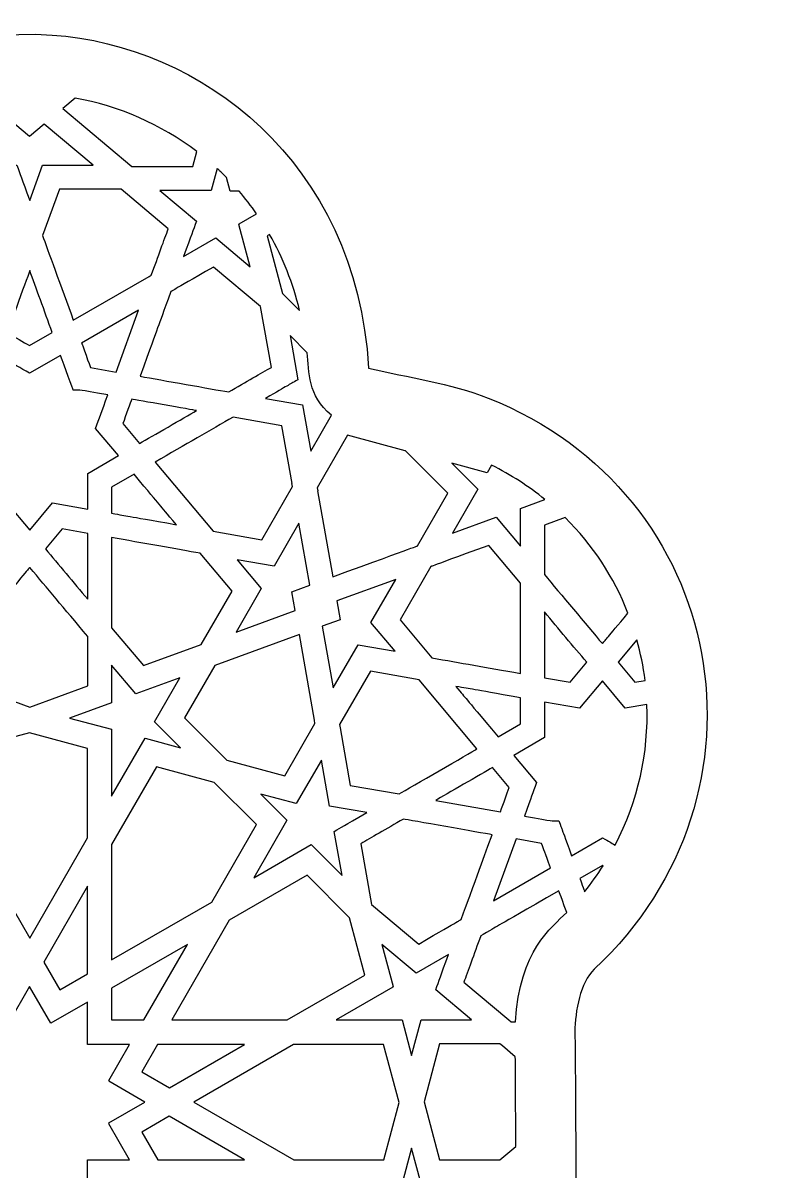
# Model space of a CAD drawing. Header units: millimetres. Extents: x -65 to 65, y -100 to 101.
# Drawn here: x -0.2 to 65.2, y 2.1 to 101.1 of the extents above; entities that cross this region are included whole.
import ezdxf

# ---------------------------------------------------------------- set-up
doc = ezdxf.new("R2010")
doc.units = ezdxf.units.MM
doc.header["$MEASUREMENT"] = 0
doc.layers.add('layer 1', color=7, linetype='Continuous')

msp = doc.modelspace()

# ---------------------------------------------------------------- linework, layer by layer
at = {"layer": 'layer 1', "color": 250}
for points, knots in [([(39.8967, 68.7934), (36.637, 70.0839), (33.0461, 70.5355), (29.5815, 71.3814), (29.5815, 71.3814), (28.5122, 89.2683), (15.016, 99.2279), (2.2687, 100.0944), (2.2687, 100.0944), (-13.0789, 101.1375), (-28.0932, 90.3556), (-29.4087, 71.3282), (-29.4087, 71.3282), (-32.7978, 70.5806), (-35.9516, 70.2455), (-38.8418, 69.1893), (-38.8418, 69.1893), (-59.9696, 61.4687), (-65.2908, 35.4651), (-49.065, 19.8773), (-49.065, 19.8773), (-48.1876, 19.0345), (-47.3957, 17.6022), (-47.3841, 16.4363), (-47.3841, 16.4363), (-47.2725, 5.2645), (-47.2765, -99.8361), (-47.2765, -99.8361), (-47.2765, -99.8361), (-15.7381, -99.8361), (15.7949, -99.8361), (47.5746, -99.8361), (47.5746, -99.8361), (47.5746, 6.0449), (47.3781, 14.1231), (47.3781, 14.1231), (47.3781, 14.1231), (47.3975, 15.9636), (47.8395, 18.4023), (49.0509, 19.5358), (49.0509, 19.5358), (65.2491, 34.6985), (60.5578, 60.6153), (39.8967, 68.7934)], [0, 0, 0, 0, 0.0833333, 0.0833333, 0.0833333, 0.0833333, 0.1666667, 0.1666667, 0.1666667, 0.1666667, 0.25, 0.25, 0.25, 0.25, 0.3333333, 0.3333333, 0.3333333, 0.3333333, 0.4166667, 0.4166667, 0.4166667, 0.4166667, 0.5, 0.5, 0.5, 0.5, 0.5833333, 0.5833333, 0.5833333, 0.5833333, 0.6666667, 0.6666667, 0.6666667, 0.6666667, 0.75, 0.75, 0.75, 0.75, 0.8333333, 0.8333333, 0.8333333, 0.8333333, 1, 1, 1, 1]), ([(4.2711, 94.6496), (8.0239, 93.9913), (11.6748, 92.39), (14.7588, 90.0536), (14.7588, 90.0536), (14.7588, 90.0536), (14.4135, 88.7642), (14.4135, 88.7642), (14.4135, 88.7642), (14.4135, 88.7642), (9.162, 88.7642), (9.162, 88.7642), (9.162, 88.7642), (9.162, 88.7642), (3.2089, 93.7588), (3.2089, 93.7588), (3.2089, 93.7588), (3.2089, 93.7588), (4.2711, 94.6496), (4.2711, 94.6496)], [0, 0, 0, 0, 0.1666667, 0.1666667, 0.1666667, 0.1666667, 0.3333333, 0.3333333, 0.3333333, 0.3333333, 0.5, 0.5, 0.5, 0.5, 0.6666667, 0.6666667, 0.6666667, 0.6666667, 1, 1, 1, 1]), ([(0.3309, 91.3434), (0.3309, 91.3434), (1.6016, 92.4102), (1.6016, 92.4102), (1.6016, 92.4102), (1.6016, 92.4102), (5.8145, 88.8757), (5.8145, 88.8757), (5.8145, 88.8757), (5.8145, 88.8757), (1.4605, 88.8743), (1.4605, 88.8743), (1.4605, 88.8743), (1.4605, 88.8743), (0.3493, 85.8189), (0.3493, 85.8189), (0.3493, 85.8189), (-0.3641, 87.7764), (-0.4692, 88.0682), (-0.7613, 88.8743), (-0.7613, 88.8743), (-0.7613, 88.8743), (-5.1509, 88.8757), (-5.1509, 88.8757), (-5.1509, 88.8757), (-5.1509, 88.8757), (-0.9398, 92.4102), (-0.9398, 92.4102), (-0.9398, 92.4102), (-0.9398, 92.4102), (0.3309, 91.3434), (0.3309, 91.3434)], [0, 0, 0, 0, 0.1111111, 0.1111111, 0.1111111, 0.1111111, 0.2222222, 0.2222222, 0.2222222, 0.2222222, 0.3333333, 0.3333333, 0.3333333, 0.3333333, 0.4444444, 0.4444444, 0.4444444, 0.4444444, 0.5555556, 0.5555556, 0.5555556, 0.5555556, 0.6666667, 0.6666667, 0.6666667, 0.6666667, 0.7777778, 0.7777778, 0.7777778, 0.7777778, 1, 1, 1, 1]), ([(16.5065, 88.5934), (16.7647, 88.3557), (16.6462, 88.488), (17.3126, 87.8128), (17.3126, 87.8128), (17.3126, 87.8128), (17.6269, 86.6391), (17.6269, 86.6391), (17.6269, 86.6391), (17.6269, 86.6391), (18.4041, 86.6391), (18.4041, 86.6391), (18.4041, 86.6391), (18.9438, 86.0132), (19.4472, 85.3592), (19.9175, 84.6815), (19.9175, 84.6815), (19.9175, 84.6815), (18.4132, 83.813), (18.4132, 83.813), (18.4132, 83.813), (18.4132, 83.813), (18.4252, 83.7689), (18.4252, 83.7689), (18.4252, 83.7689), (18.4252, 83.7689), (18.3995, 83.754), (18.3995, 83.754), (18.3995, 83.754), (18.3995, 83.754), (19.3739, 80.1208), (19.3739, 80.1208), (19.3739, 80.1208), (19.3739, 80.1208), (16.4151, 82.6022), (16.4151, 82.6022), (16.4151, 82.6022), (16.4151, 82.6022), (13.6204, 80.9897), (13.6204, 80.9897), (13.6204, 80.9897), (14.3182, 82.906), (14.4244, 83.2009), (14.7302, 84.0468), (14.7302, 84.0468), (14.7302, 84.0468), (11.5711, 86.698), (11.5711, 86.698), (11.5711, 86.698), (11.5711, 86.698), (15.9988, 86.698), (15.9988, 86.698), (15.9988, 86.698), (15.9988, 86.698), (16.5065, 88.5934), (16.5065, 88.5934)], [0, 0, 0, 0, 0.0666667, 0.0666667, 0.0666667, 0.0666667, 0.1333333, 0.1333333, 0.1333333, 0.1333333, 0.2, 0.2, 0.2, 0.2, 0.2666667, 0.2666667, 0.2666667, 0.2666667, 0.3333333, 0.3333333, 0.3333333, 0.3333333, 0.4, 0.4, 0.4, 0.4, 0.4666667, 0.4666667, 0.4666667, 0.4666667, 0.5333333, 0.5333333, 0.5333333, 0.5333333, 0.6, 0.6, 0.6, 0.6, 0.6666667, 0.6666667, 0.6666667, 0.6666667, 0.7333333, 0.7333333, 0.7333333, 0.7333333, 0.8, 0.8, 0.8, 0.8, 0.8666667, 0.8666667, 0.8666667, 0.8666667, 1, 1, 1, 1]), ([(4.1074, 75.4962), (3.0565, 78.3816), (1.856, 81.6815), (1.4496, 82.8001), (1.4496, 82.8001), (1.4496, 82.8001), (1.4496, 82.8008), (1.4496, 82.8008), (1.4496, 82.8008), (1.4496, 82.8008), (2.9076, 86.8084), (2.9076, 86.8084), (2.9076, 86.8084), (2.9076, 86.8084), (8.2233, 86.8105), (8.2233, 86.8105), (8.2233, 86.8105), (8.2233, 86.8105), (12.2961, 83.3924), (12.2961, 83.3924), (12.2961, 83.3924), (11.9599, 82.4664), (11.4388, 81.0377), (10.8349, 79.381), (10.8349, 79.381), (10.8349, 79.381), (10.6444, 79.2699), (10.6444, 79.2699), (10.6444, 79.2699), (10.6444, 79.2699), (10.6444, 79.2699), (10.6444, 79.2699), (10.6444, 79.2699), (10.6444, 79.2699), (4.1074, 75.4962), (4.1074, 75.4962)], [0, 0, 0, 0, 0.1, 0.1, 0.1, 0.1, 0.2, 0.2, 0.2, 0.2, 0.3, 0.3, 0.3, 0.3, 0.4, 0.4, 0.4, 0.4, 0.5, 0.5, 0.5, 0.5, 0.6, 0.6, 0.6, 0.6, 0.7, 0.7, 0.7, 0.7, 0.8, 0.8, 0.8, 0.8, 1, 1, 1, 1]), ([(21.0446, 82.8957), (22.1897, 80.8881), (23.0558, 78.6942), (23.6333, 76.3478), (23.6333, 76.3478), (23.6333, 76.3478), (22.1597, 77.8221), (22.1597, 77.8221), (22.1597, 77.8221), (22.1597, 77.8221), (20.8319, 82.773), (20.8319, 82.773), (20.8319, 82.773), (20.8319, 82.773), (21.0446, 82.8957), (21.0446, 82.8957)], [0, 0, 0, 0, 0.2, 0.2, 0.2, 0.2, 0.4, 0.4, 0.4, 0.4, 0.6, 0.6, 0.6, 0.6, 1, 1, 1, 1]), ([(2.2902, 74.4474), (2.2902, 74.4474), (0.3348, 73.3192), (0.3348, 73.3192), (0.3348, 73.3192), (-0.2145, 73.636), (-0.8692, 74.0142), (-1.5952, 74.434), (-1.5952, 74.434), (-1.591, 74.4456), (0.3457, 79.7669), (0.35, 79.7789), (0.35, 79.7789), (0.8802, 78.3213), (1.6193, 76.2907), (2.2902, 74.4474)], [0, 0, 0, 0, 0.2, 0.2, 0.2, 0.2, 0.4, 0.4, 0.4, 0.4, 0.6, 0.6, 0.6, 0.6, 1, 1, 1, 1]), ([(21.19, 71.4403), (20.3401, 70.9496), (19.0296, 70.1933), (17.5115, 69.3177), (17.5115, 69.3177), (15.9572, 69.5918), (11.8089, 70.3241), (9.8647, 70.6674), (9.8647, 70.6674), (9.8647, 70.6674), (9.8647, 70.6678), (9.8647, 70.6678), (9.8647, 70.6678), (9.8647, 70.6678), (9.864, 70.6678), (9.864, 70.6678), (9.864, 70.6678), (11.7338, 75.8067), (11.158, 74.2245), (12.5204, 77.9688), (12.5204, 77.9688), (12.7349, 78.0937), (12.3275, 77.8581), (16.1953, 80.0901), (16.1953, 80.0901), (16.1953, 80.0901), (20.2674, 76.6745), (20.2674, 76.6745), (20.2674, 76.6745), (20.2674, 76.6745), (21.19, 71.4403), (21.19, 71.4403)], [0, 0, 0, 0, 0.1111111, 0.1111111, 0.1111111, 0.1111111, 0.2222222, 0.2222222, 0.2222222, 0.2222222, 0.3333333, 0.3333333, 0.3333333, 0.3333333, 0.4444444, 0.4444444, 0.4444444, 0.4444444, 0.5555556, 0.5555556, 0.5555556, 0.5555556, 0.6666667, 0.6666667, 0.6666667, 0.6666667, 0.7777778, 0.7777778, 0.7777778, 0.7777778, 1, 1, 1, 1]), ([(7.7978, 71.0322), (7.7978, 71.0322), (5.5887, 71.4213), (5.5887, 71.4213), (5.5887, 71.4213), (5.5743, 71.4608), (4.8295, 73.5115), (4.825, 73.5242), (4.825, 73.5242), (4.825, 73.5242), (4.8253, 73.5245), (4.8253, 73.5245), (4.8253, 73.5245), (4.8253, 73.5245), (4.825, 73.5245), (4.825, 73.5245), (4.825, 73.5245), (4.825, 73.5245), (9.7363, 76.3602), (9.7363, 76.3602), (9.7363, 76.3602), (9.7363, 76.3602), (7.7978, 71.0322), (7.7978, 71.0322)], [0, 0, 0, 0, 0.1428571, 0.1428571, 0.1428571, 0.1428571, 0.2857143, 0.2857143, 0.2857143, 0.2857143, 0.4285714, 0.4285714, 0.4285714, 0.4285714, 0.5714286, 0.5714286, 0.5714286, 0.5714286, 0.7142857, 0.7142857, 0.7142857, 0.7142857, 1, 1, 1, 1]), ([(26.386, 67.3277), (26.386, 67.3277), (24.5865, 64.2105), (24.5865, 64.2105), (24.5865, 64.2105), (24.5865, 64.2105), (23.8827, 68.1941), (23.8827, 68.1941), (23.8827, 68.1941), (23.8827, 68.1941), (20.6781, 68.7592), (20.6781, 68.7592), (20.6781, 68.7592), (22.7817, 69.9735), (22.551, 69.8401), (23.4756, 70.3753), (23.4756, 70.3753), (23.4756, 70.3753), (22.805, 74.18), (22.805, 74.18), (22.805, 74.18), (22.805, 74.18), (24.2796, 72.7043), (24.2796, 72.7043), (24.2796, 72.7043), (24.4648, 71.0667), (24.281, 68.9882), (26.386, 67.3277)], [0, 0, 0, 0, 0.125, 0.125, 0.125, 0.125, 0.25, 0.25, 0.25, 0.25, 0.375, 0.375, 0.375, 0.375, 0.5, 0.5, 0.5, 0.5, 0.625, 0.625, 0.625, 0.625, 0.75, 0.75, 0.75, 0.75, 1, 1, 1, 1]), ([(-5.3319, 66.1762), (-5.3319, 66.1762), (-5.3319, 66.1762), (-5.3319, 66.1762), (-5.3319, 66.1762), (-6.0032, 68.023), (-5.7503, 67.3266), (-6.3803, 69.0601), (-6.3803, 69.0601), (-4.5191, 69.3875), (-4.1278, 69.4574), (-3.3553, 69.5942), (-3.3553, 69.5942), (-3.3553, 69.5942), (-2.3124, 72.462), (-2.3124, 72.462), (-2.3124, 72.462), (-0.9045, 71.6485), (-0.5292, 71.4322), (0.3348, 70.9337), (0.3348, 70.9337), (0.3348, 70.9337), (3.0074, 72.4757), (3.0074, 72.4757), (3.0074, 72.4757), (3.3436, 71.5508), (4.0845, 69.5099), (4.0975, 69.4743), (4.0975, 69.4743), (4.9181, 69.4743), (4.3244, 69.5463), (7.0799, 69.0608), (7.0799, 69.0608), (6.537, 67.5711), (6.3518, 67.0613), (6.0297, 66.1758), (6.0297, 66.1758), (6.0297, 66.1758), (8.0003, 63.8267), (8.0003, 63.8267), (8.0003, 63.8267), (8.0003, 63.8267), (8, 63.8267), (8, 63.8267), (8, 63.8267), (8, 63.8267), (8.0003, 63.8263), (8.0003, 63.8263), (8.0003, 63.8263), (8.0003, 63.8263), (5.3449, 62.2917), (5.3449, 62.2917), (5.3449, 62.2917), (5.3449, 62.2917), (5.3449, 59.2219), (5.3449, 59.2219), (5.3449, 59.2219), (5.3449, 59.2219), (2.3245, 59.757), (2.3245, 59.757), (2.3245, 59.757), (2.3245, 59.757), (0.3486, 57.4047), (0.3486, 57.4047), (0.3486, 57.4047), (0.3486, 57.4047), (-1.6224, 59.7567), (-1.6224, 59.7567), (-1.6224, 59.7567), (-1.6224, 59.7567), (-4.6443, 59.2236), (-4.6443, 59.2236), (-4.6443, 59.2236), (-4.6443, 59.2236), (-4.6443, 62.2738), (-4.6443, 62.2738), (-4.6443, 62.2738), (-4.6443, 62.2738), (-7.3113, 63.8143), (-7.3113, 63.8143), (-7.3113, 63.8143), (-6.7444, 64.4917), (-6.7574, 64.4754), (-5.3319, 66.1762), (-5.3319, 66.1762), (-5.3319, 66.1762), (-5.3319, 66.1762), (-5.3319, 66.1762)], [0, 0, 0, 0, 0.0434783, 0.0434783, 0.0434783, 0.0434783, 0.0869565, 0.0869565, 0.0869565, 0.0869565, 0.1304348, 0.1304348, 0.1304348, 0.1304348, 0.173913, 0.173913, 0.173913, 0.173913, 0.2173913, 0.2173913, 0.2173913, 0.2173913, 0.2608696, 0.2608696, 0.2608696, 0.2608696, 0.3043478, 0.3043478, 0.3043478, 0.3043478, 0.3478261, 0.3478261, 0.3478261, 0.3478261, 0.3913043, 0.3913043, 0.3913043, 0.3913043, 0.4347826, 0.4347826, 0.4347826, 0.4347826, 0.4782609, 0.4782609, 0.4782609, 0.4782609, 0.5217391, 0.5217391, 0.5217391, 0.5217391, 0.5652174, 0.5652174, 0.5652174, 0.5652174, 0.6086957, 0.6086957, 0.6086957, 0.6086957, 0.6521739, 0.6521739, 0.6521739, 0.6521739, 0.6956522, 0.6956522, 0.6956522, 0.6956522, 0.7391304, 0.7391304, 0.7391304, 0.7391304, 0.7826087, 0.7826087, 0.7826087, 0.7826087, 0.826087, 0.826087, 0.826087, 0.826087, 0.8695652, 0.8695652, 0.8695652, 0.8695652, 0.9130435, 0.9130435, 0.9130435, 0.9130435, 1, 1, 1, 1]), ([(9.8171, 64.8755), (9.8171, 64.8755), (8.3788, 66.5903), (8.3788, 66.5903), (8.3788, 66.5903), (8.6318, 67.286), (9.0519, 68.4378), (9.1461, 68.6964), (9.1461, 68.6964), (9.4986, 68.6343), (14.4142, 67.7662), (14.7295, 67.7104), (14.7295, 67.7104), (13.6052, 67.0613), (10.9538, 65.5313), (9.8171, 64.8755)], [0, 0, 0, 0, 0.2, 0.2, 0.2, 0.2, 0.4, 0.4, 0.4, 0.4, 0.6, 0.6, 0.6, 0.6, 1, 1, 1, 1]), ([(23.0159, 61.1618), (23.0159, 61.1618), (20.3641, 56.5732), (20.3641, 56.5732), (20.3641, 56.5732), (20.3641, 56.5732), (16.1625, 57.3126), (16.1625, 57.3126), (16.1625, 57.3126), (16.1625, 57.3126), (11.1658, 63.2682), (11.1658, 63.2682), (11.1658, 63.2682), (13.7368, 64.752), (15.9978, 66.0562), (17.8936, 67.152), (17.8936, 67.152), (17.8936, 67.152), (22.0998, 66.4108), (22.0998, 66.4108), (22.0998, 66.4108), (22.0998, 66.4108), (22.98, 61.4278), (22.98, 61.4278), (22.98, 61.4278), (22.98, 61.4278), (22.9715, 61.4137), (22.9715, 61.4137), (22.9715, 61.4137), (22.9715, 61.4137), (23.0159, 61.1618), (23.0159, 61.1618)], [0, 0, 0, 0, 0.1111111, 0.1111111, 0.1111111, 0.1111111, 0.2222222, 0.2222222, 0.2222222, 0.2222222, 0.3333333, 0.3333333, 0.3333333, 0.3333333, 0.4444444, 0.4444444, 0.4444444, 0.4444444, 0.5555556, 0.5555556, 0.5555556, 0.5555556, 0.6666667, 0.6666667, 0.6666667, 0.6666667, 0.7777778, 0.7777778, 0.7777778, 0.7777778, 1, 1, 1, 1]), ([(32.7417, 64.2447), (32.7417, 64.2447), (32.742, 64.2444), (32.742, 64.2444), (32.742, 64.2444), (32.742, 64.2444), (32.7572, 64.2401), (32.7572, 64.2401), (32.7572, 64.2401), (32.7572, 64.2401), (36.4134, 60.585), (36.4134, 60.585), (36.4134, 60.585), (36.4134, 60.585), (33.7926, 56.0458), (33.7926, 56.0458), (33.7926, 56.0458), (33.7926, 56.0458), (33.9542, 56.0977), (26.4855, 53.3788), (26.4855, 53.3788), (26.4855, 53.3788), (25.1809, 60.7797), (25.1809, 60.7797), (25.1809, 60.7797), (25.1809, 60.7797), (25.1898, 60.7946), (25.1898, 60.7946), (25.1898, 60.7946), (25.1898, 60.7946), (25.1453, 61.0464), (25.1453, 61.0464), (25.1453, 61.0464), (25.1453, 61.0464), (27.7622, 65.5796), (27.7622, 65.5796), (27.7622, 65.5796), (27.7622, 65.5796), (32.7417, 64.2447), (32.7417, 64.2447)], [0, 0, 0, 0, 0.0909091, 0.0909091, 0.0909091, 0.0909091, 0.1818182, 0.1818182, 0.1818182, 0.1818182, 0.2727273, 0.2727273, 0.2727273, 0.2727273, 0.3636364, 0.3636364, 0.3636364, 0.3636364, 0.4545455, 0.4545455, 0.4545455, 0.4545455, 0.5454545, 0.5454545, 0.5454545, 0.5454545, 0.6363636, 0.6363636, 0.6363636, 0.6363636, 0.7272727, 0.7272727, 0.7272727, 0.7272727, 0.8181818, 0.8181818, 0.8181818, 0.8181818, 1, 1, 1, 1]), ([(39.8029, 62.3503), (39.8029, 62.3503), (40.1849, 63.0121), (40.1849, 63.0121), (40.1849, 63.0121), (41.8529, 62.1771), (43.3906, 61.1861), (44.7915, 60.0474), (44.7915, 60.0474), (44.7915, 60.0474), (42.6865, 59.2808), (42.6865, 59.2808), (42.6865, 59.2808), (42.6865, 58.874), (42.6865, 56.4388), (42.6865, 56.0321), (42.6865, 56.0321), (42.6865, 56.0321), (40.5984, 58.5206), (40.5984, 58.5206), (40.5984, 58.5206), (40.5984, 58.5206), (36.8124, 57.144), (36.8124, 57.144), (36.8124, 57.144), (36.8124, 57.144), (38.9954, 60.9251), (38.9954, 60.9251), (38.9954, 60.9251), (38.9954, 60.9251), (36.7506, 63.1691), (36.7506, 63.1691), (36.7506, 63.1691), (36.7506, 63.1691), (39.8029, 62.3503), (39.8029, 62.3503)], [0, 0, 0, 0, 0.1, 0.1, 0.1, 0.1, 0.2, 0.2, 0.2, 0.2, 0.3, 0.3, 0.3, 0.3, 0.4, 0.4, 0.4, 0.4, 0.5, 0.5, 0.5, 0.5, 0.6, 0.6, 0.6, 0.6, 0.7, 0.7, 0.7, 0.7, 0.8, 0.8, 0.8, 0.8, 1, 1, 1, 1]), ([(7.4112, 58.8568), (7.4112, 58.8568), (7.4112, 61.0997), (7.4112, 61.0997), (7.4112, 61.0997), (7.4112, 61.0997), (9.3486, 62.2191), (9.3486, 62.2191), (9.3486, 62.2191), (12.0287, 59.025), (11.2353, 59.9708), (12.9963, 57.8718), (12.9963, 57.8718), (8.2151, 58.7149), (9.0181, 58.5735), (7.4112, 58.8568)], [0, 0, 0, 0, 0.2, 0.2, 0.2, 0.2, 0.4, 0.4, 0.4, 0.4, 0.6, 0.6, 0.6, 0.6, 1, 1, 1, 1]), ([(51.9592, 50.2493), (50.0528, 47.9757), (50.1195, 48.0554), (49.7487, 47.6134), (49.7487, 47.6134), (48.3983, 49.2206), (46.1088, 51.9518), (44.7523, 53.5697), (44.7523, 53.5697), (44.7523, 53.5697), (44.7523, 57.8344), (44.7523, 57.8344), (44.7523, 57.8344), (44.7523, 57.8344), (46.5346, 58.4835), (46.5346, 58.4835), (46.5346, 58.4835), (48.9271, 56.1164), (50.7464, 53.339), (51.9592, 50.2493)], [0, 0, 0, 0, 0.1666667, 0.1666667, 0.1666667, 0.1666667, 0.3333333, 0.3333333, 0.3333333, 0.3333333, 0.5, 0.5, 0.5, 0.5, 0.6666667, 0.6666667, 0.6666667, 0.6666667, 1, 1, 1, 1]), ([(1.6969, 55.7975), (1.6969, 55.7975), (3.139, 57.5144), (3.139, 57.5144), (3.139, 57.5144), (3.139, 57.5144), (5.3449, 57.1232), (5.3449, 57.1232), (5.3449, 57.1232), (5.3449, 57.1232), (5.3449, 51.4502), (5.3449, 51.4502), (5.3449, 51.4502), (4.1152, 52.9167), (2.8427, 54.4336), (1.6969, 55.7975)], [0, 0, 0, 0, 0.2, 0.2, 0.2, 0.2, 0.4, 0.4, 0.4, 0.4, 0.6, 0.6, 0.6, 0.6, 1, 1, 1, 1]), ([(22.9549, 52.094), (22.9549, 52.094), (23.2431, 50.4603), (23.2431, 50.4603), (23.2431, 50.4603), (23.2431, 50.4603), (18.1518, 48.6079), (18.1518, 48.6079), (18.1518, 48.6079), (18.1518, 48.6079), (20.3168, 52.3618), (20.3168, 52.3618), (20.3168, 52.3618), (20.3168, 52.3618), (18.2277, 54.8513), (18.2277, 54.8513), (18.2277, 54.8513), (18.2277, 54.8513), (21.4299, 54.2883), (21.4299, 54.2883), (21.4299, 54.2883), (21.4299, 54.2883), (23.5737, 57.9977), (23.5737, 57.9977), (23.5737, 57.9977), (23.5737, 57.9977), (24.5142, 52.6613), (24.5142, 52.6613), (24.5142, 52.6613), (24.5142, 52.6613), (22.9549, 52.094), (22.9549, 52.094)], [0, 0, 0, 0, 0.1111111, 0.1111111, 0.1111111, 0.1111111, 0.2222222, 0.2222222, 0.2222222, 0.2222222, 0.3333333, 0.3333333, 0.3333333, 0.3333333, 0.4444444, 0.4444444, 0.4444444, 0.4444444, 0.5555556, 0.5555556, 0.5555556, 0.5555556, 0.6666667, 0.6666667, 0.6666667, 0.6666667, 0.7777778, 0.7777778, 0.7777778, 0.7777778, 1, 1, 1, 1]), ([(10.1523, 45.7193), (10.1523, 45.7193), (7.4112, 48.986), (7.4112, 48.986), (7.4112, 48.986), (7.4112, 49.9604), (7.4112, 55.7893), (7.4112, 56.7588), (7.4112, 56.7588), (9.9773, 56.3065), (13.1403, 55.7491), (15.0633, 55.4083), (15.0633, 55.4083), (15.0633, 55.4083), (17.8047, 52.1413), (17.8047, 52.1413), (17.8047, 52.1413), (17.8047, 52.1413), (15.149, 47.5361), (15.149, 47.5361), (15.149, 47.5361), (15.149, 47.5361), (10.1523, 45.7193), (10.1523, 45.7193)], [0, 0, 0, 0, 0.1428571, 0.1428571, 0.1428571, 0.1428571, 0.2857143, 0.2857143, 0.2857143, 0.2857143, 0.4285714, 0.4285714, 0.4285714, 0.4285714, 0.5714286, 0.5714286, 0.5714286, 0.5714286, 0.7142857, 0.7142857, 0.7142857, 0.7142857, 1, 1, 1, 1]), ([(35.0344, 46.3956), (35.0344, 46.3956), (32.2926, 49.6627), (32.2926, 49.6627), (32.2926, 49.6627), (32.2926, 49.6627), (34.9434, 54.2594), (34.9434, 54.2594), (34.9434, 54.2594), (35.2192, 54.3595), (33.9013, 53.8872), (39.9454, 56.085), (39.9454, 56.085), (39.9454, 56.085), (42.6865, 52.8179), (42.6865, 52.8179), (42.6865, 52.8179), (42.6865, 51.8446), (42.6865, 46.0181), (42.6865, 45.0451), (42.6865, 45.0451), (39.624, 45.5853), (37.5222, 45.955), (35.0344, 46.3956)], [0, 0, 0, 0, 0.1428571, 0.1428571, 0.1428571, 0.1428571, 0.2857143, 0.2857143, 0.2857143, 0.2857143, 0.4285714, 0.4285714, 0.4285714, 0.4285714, 0.5714286, 0.5714286, 0.5714286, 0.5714286, 0.7142857, 0.7142857, 0.7142857, 0.7142857, 1, 1, 1, 1]), ([(0.2918, 54.1228), (0.2903, 54.1211), (0.2889, 54.1193), (0.2889, 54.1193), (0.2889, 54.1193), (0.2911, 54.1218), (0.296, 54.1278), (0.302, 54.1352), (0.302, 54.1352), (0.2995, 54.132), (0.2963, 54.1285), (0.2928, 54.1242), (0.2928, 54.1242), (0.3041, 54.1376), (0.3073, 54.1415), (0.3055, 54.1394), (0.3055, 54.1394), (0.3165, 54.1521), (0.3295, 54.1676), (0.3486, 54.1906), (0.3486, 54.1906), (1.8916, 52.3536), (3.2145, 50.776), (5.3449, 48.2343), (5.3449, 48.2343), (5.3449, 48.2343), (5.3449, 43.9692), (5.3449, 43.9692), (5.3449, 43.9692), (5.3449, 43.9692), (0.3503, 42.1503), (0.3503, 42.1503), (0.3503, 42.1503), (0.3503, 42.1503), (-4.6443, 43.9692), (-4.6443, 43.9692), (-4.6443, 43.9692), (-4.6443, 44.7488), (-4.6443, 47.8635), (-4.6443, 48.2367), (-4.6443, 48.2367), (-0.5627, 53.104), (0.188, 53.999), (0.2918, 54.1228)], [0, 0, 0, 0, 0.0833333, 0.0833333, 0.0833333, 0.0833333, 0.1666667, 0.1666667, 0.1666667, 0.1666667, 0.25, 0.25, 0.25, 0.25, 0.3333333, 0.3333333, 0.3333333, 0.3333333, 0.4166667, 0.4166667, 0.4166667, 0.4166667, 0.5, 0.5, 0.5, 0.5, 0.5833333, 0.5833333, 0.5833333, 0.5833333, 0.6666667, 0.6666667, 0.6666667, 0.6666667, 0.75, 0.75, 0.75, 0.75, 0.8333333, 0.8333333, 0.8333333, 0.8333333, 1, 1, 1, 1]), ([(0.2875, 54.1175), (0.2724, 54.0995), (0.278, 54.1062), (0.2875, 54.1175), (0.2875, 54.1175), (0.2875, 54.1175), (0.2875, 54.1175), (0.2875, 54.1175)], [0, 0, 0, 0, 0.3333333, 0.3333333, 0.3333333, 0.3333333, 1, 1, 1, 1]), ([(0.302, 54.1352), (0.302, 54.1352), (0.3055, 54.1394), (0.3055, 54.1394), (0.3055, 54.1394), (0.3045, 54.138), (0.303, 54.1366), (0.302, 54.1352)], [0, 0, 0, 0, 0.3333333, 0.3333333, 0.3333333, 0.3333333, 1, 1, 1, 1]), ([(26.8499, 51.3126), (26.8499, 51.3126), (31.9246, 53.1604), (31.9246, 53.1604), (31.9246, 53.1604), (31.9246, 53.1604), (29.7805, 49.4425), (29.7805, 49.4425), (29.7805, 49.4425), (29.7805, 49.4425), (31.87, 46.9526), (31.87, 46.9526), (31.87, 46.9526), (31.87, 46.9526), (28.6678, 47.516), (28.6678, 47.516), (28.6678, 47.516), (28.6678, 47.516), (26.5173, 43.7949), (26.5173, 43.7949), (26.5173, 43.7949), (26.5173, 43.7949), (25.5792, 49.1116), (25.5792, 49.1116), (25.5792, 49.1116), (25.5792, 49.1116), (27.1381, 49.6785), (27.1381, 49.6785), (27.1381, 49.6785), (27.1381, 49.6785), (26.8499, 51.3126), (26.8499, 51.3126)], [0, 0, 0, 0, 0.1111111, 0.1111111, 0.1111111, 0.1111111, 0.2222222, 0.2222222, 0.2222222, 0.2222222, 0.3333333, 0.3333333, 0.3333333, 0.3333333, 0.4444444, 0.4444444, 0.4444444, 0.4444444, 0.5555556, 0.5555556, 0.5555556, 0.5555556, 0.6666667, 0.6666667, 0.6666667, 0.6666667, 0.7777778, 0.7777778, 0.7777778, 0.7777778, 1, 1, 1, 1]), ([(48.4004, 46.0065), (48.4004, 46.0065), (46.9586, 44.2899), (46.9586, 44.2899), (46.9586, 44.2899), (46.9586, 44.2899), (44.7523, 44.6807), (44.7523, 44.6807), (44.7523, 44.6807), (44.7523, 44.6807), (44.7523, 50.3537), (44.7523, 50.3537), (44.7523, 50.3537), (45.9821, 48.8873), (47.2546, 47.3703), (48.4004, 46.0065)], [0, 0, 0, 0, 0.2, 0.2, 0.2, 0.2, 0.4, 0.4, 0.4, 0.4, 0.6, 0.6, 0.6, 0.6, 1, 1, 1, 1]), ([(24.9555, 40.7395), (24.9555, 40.7395), (22.3488, 36.2246), (22.3488, 36.2246), (22.3488, 36.2246), (22.3488, 36.2246), (17.3556, 37.5634), (17.3556, 37.5634), (17.3556, 37.5634), (17.3556, 37.5634), (17.3553, 37.5634), (17.3553, 37.5634), (17.3553, 37.5634), (17.3553, 37.5634), (17.3542, 37.5638), (17.3542, 37.5638), (17.3542, 37.5638), (17.3542, 37.5638), (13.698, 41.2193), (13.698, 41.2193), (13.698, 41.2193), (13.698, 41.2193), (16.3068, 45.738), (16.3068, 45.738), (16.3068, 45.738), (16.3068, 45.738), (23.6079, 48.3944), (23.6079, 48.3944), (23.6079, 48.3944), (23.6079, 48.3944), (24.91, 41.0133), (24.91, 41.0133), (24.91, 41.0133), (24.91, 41.0133), (24.9079, 41.0094), (24.9079, 41.0094), (24.9079, 41.0094), (24.9079, 41.0094), (24.9555, 40.7395), (24.9555, 40.7395)], [0, 0, 0, 0, 0.0909091, 0.0909091, 0.0909091, 0.0909091, 0.1818182, 0.1818182, 0.1818182, 0.1818182, 0.2727273, 0.2727273, 0.2727273, 0.2727273, 0.3636364, 0.3636364, 0.3636364, 0.3636364, 0.4545455, 0.4545455, 0.4545455, 0.4545455, 0.5454545, 0.5454545, 0.5454545, 0.5454545, 0.6363636, 0.6363636, 0.6363636, 0.6363636, 0.7272727, 0.7272727, 0.7272727, 0.7272727, 0.8181818, 0.8181818, 0.8181818, 0.8181818, 1, 1, 1, 1]), ([(53.4307, 44.4472), (53.4307, 44.4472), (52.5364, 44.2895), (52.5364, 44.2895), (52.5364, 44.2895), (52.5364, 44.2895), (51.0981, 46.0061), (51.0981, 46.0061), (51.0981, 46.0061), (51.0981, 46.0061), (51.0988, 46.0068), (51.0988, 46.0068), (51.0988, 46.0068), (51.0988, 46.0068), (51.0985, 46.0075), (51.0985, 46.0075), (51.0985, 46.0075), (51.0985, 46.0075), (52.7276, 47.9503), (52.7276, 47.9503), (52.7276, 47.9503), (53.0497, 46.7995), (53.279, 45.678), (53.4307, 44.4472)], [0, 0, 0, 0, 0.1428571, 0.1428571, 0.1428571, 0.1428571, 0.2857143, 0.2857143, 0.2857143, 0.2857143, 0.4285714, 0.4285714, 0.4285714, 0.4285714, 0.5714286, 0.5714286, 0.5714286, 0.5714286, 0.7142857, 0.7142857, 0.7142857, 0.7142857, 1, 1, 1, 1]), ([(10.2948, 39.4571), (10.2948, 39.4571), (10.2941, 39.4571), (10.2941, 39.4571), (10.2941, 39.4571), (10.2941, 39.4571), (7.4101, 34.4615), (7.4101, 34.4615), (7.4101, 34.4615), (7.4101, 34.4615), (7.4101, 40.2294), (7.4101, 40.2294), (7.4101, 40.2294), (7.4101, 40.2294), (3.7814, 41.2013), (3.7814, 41.2013), (3.7814, 41.2013), (3.7814, 41.2013), (7.4112, 42.5231), (7.4112, 42.5231), (7.4112, 42.5231), (7.4112, 42.9274), (7.4112, 45.3644), (7.4112, 45.7719), (7.4112, 45.7719), (7.4112, 45.7719), (9.4989, 43.2834), (9.4989, 43.2834), (9.4989, 43.2834), (9.4989, 43.2834), (13.3026, 44.6666), (13.3026, 44.6666), (13.3026, 44.6666), (13.3026, 44.6666), (11.116, 40.8792), (11.116, 40.8792), (11.116, 40.8792), (11.116, 40.8792), (13.3608, 38.6348), (13.3608, 38.6348), (13.3608, 38.6348), (13.3608, 38.6348), (10.2948, 39.4571), (10.2948, 39.4571)], [0, 0, 0, 0, 0.0833333, 0.0833333, 0.0833333, 0.0833333, 0.1666667, 0.1666667, 0.1666667, 0.1666667, 0.25, 0.25, 0.25, 0.25, 0.3333333, 0.3333333, 0.3333333, 0.3333333, 0.4166667, 0.4166667, 0.4166667, 0.4166667, 0.5, 0.5, 0.5, 0.5, 0.5833333, 0.5833333, 0.5833333, 0.5833333, 0.6666667, 0.6666667, 0.6666667, 0.6666667, 0.75, 0.75, 0.75, 0.75, 0.8333333, 0.8333333, 0.8333333, 0.8333333, 1, 1, 1, 1]), ([(27.0754, 40.6315), (27.0754, 40.6315), (29.7332, 45.2307), (29.7332, 45.2307), (29.7332, 45.2307), (29.7332, 45.2307), (33.9348, 44.4913), (33.9348, 44.4913), (33.9348, 44.4913), (33.9348, 44.4913), (38.9315, 38.536), (38.9315, 38.536), (38.9315, 38.536), (38.2813, 38.1603), (33.1343, 35.1907), (32.2037, 34.652), (32.2037, 34.652), (32.2037, 34.652), (27.9975, 35.3935), (27.9975, 35.3935), (27.9975, 35.3935), (27.9975, 35.3935), (27.1209, 40.3578), (27.1209, 40.3578), (27.1209, 40.3578), (27.1209, 40.3578), (27.123, 40.3617), (27.123, 40.3617), (27.123, 40.3617), (27.123, 40.3617), (27.0754, 40.6315), (27.0754, 40.6315)], [0, 0, 0, 0, 0.1111111, 0.1111111, 0.1111111, 0.1111111, 0.2222222, 0.2222222, 0.2222222, 0.2222222, 0.3333333, 0.3333333, 0.3333333, 0.3333333, 0.4444444, 0.4444444, 0.4444444, 0.4444444, 0.5555556, 0.5555556, 0.5555556, 0.5555556, 0.6666667, 0.6666667, 0.6666667, 0.6666667, 0.7777778, 0.7777778, 0.7777778, 0.7777778, 1, 1, 1, 1]), ([(40.7487, 39.5849), (37.4707, 43.4919), (38.2062, 42.6152), (37.1009, 43.9321), (37.1009, 43.9321), (38.6518, 43.6584), (38.1314, 43.7505), (42.6865, 42.9472), (42.6865, 42.9472), (42.6865, 42.9472), (42.6865, 40.7046), (42.6865, 40.7046), (42.6865, 40.7046), (42.6865, 40.7046), (40.7487, 39.5849), (40.7487, 39.5849)], [0, 0, 0, 0, 0.2, 0.2, 0.2, 0.2, 0.4, 0.4, 0.4, 0.4, 0.6, 0.6, 0.6, 0.6, 1, 1, 1, 1]), ([(49.7621, 30.8695), (49.7621, 30.8695), (47.0898, 29.3282), (47.0898, 29.3282), (47.0898, 29.3282), (45.8174, 32.8299), (46.6161, 30.6381), (45.9998, 32.3296), (45.9998, 32.3296), (45.1792, 32.3296), (45.7729, 32.2577), (43.0174, 32.7431), (43.0174, 32.7431), (43.652, 34.4847), (43.7116, 34.6491), (44.0676, 35.6281), (44.0676, 35.6281), (44.0676, 35.6281), (42.097, 37.9772), (42.097, 37.9772), (42.097, 37.9772), (42.097, 37.9772), (42.097, 37.9776), (42.097, 37.9776), (42.097, 37.9776), (42.097, 37.9776), (44.7523, 39.5122), (44.7523, 39.5122), (44.7523, 39.5122), (44.7523, 39.7919), (44.7523, 42.0155), (44.7523, 42.5821), (44.7523, 42.5821), (44.7523, 42.5821), (47.7732, 42.0469), (47.7732, 42.0469), (47.7732, 42.0469), (47.7732, 42.0469), (49.7487, 44.3996), (49.7487, 44.3996), (49.7487, 44.3996), (49.7487, 44.3996), (51.7197, 42.0472), (51.7197, 42.0472), (51.7197, 42.0472), (51.7197, 42.0472), (53.5951, 42.3781), (53.5951, 42.3781), (53.5951, 42.3781), (53.7461, 38.2341), (52.8444, 34.0819), (50.842, 30.2472), (50.842, 30.2472), (50.4324, 30.4835), (50.3739, 30.5171), (49.7621, 30.8695)], [0, 0, 0, 0, 0.0666667, 0.0666667, 0.0666667, 0.0666667, 0.1333333, 0.1333333, 0.1333333, 0.1333333, 0.2, 0.2, 0.2, 0.2, 0.2666667, 0.2666667, 0.2666667, 0.2666667, 0.3333333, 0.3333333, 0.3333333, 0.3333333, 0.4, 0.4, 0.4, 0.4, 0.4666667, 0.4666667, 0.4666667, 0.4666667, 0.5333333, 0.5333333, 0.5333333, 0.5333333, 0.6, 0.6, 0.6, 0.6, 0.6666667, 0.6666667, 0.6666667, 0.6666667, 0.7333333, 0.7333333, 0.7333333, 0.7333333, 0.8, 0.8, 0.8, 0.8, 0.8666667, 0.8666667, 0.8666667, 0.8666667, 1, 1, 1, 1]), ([(5.3291, 38.5851), (5.3291, 38.5851), (5.3291, 30.8571), (5.3291, 30.8571), (5.3291, 30.8571), (5.3291, 30.8571), (0.3489, 22.2303), (0.3489, 22.2303), (0.3489, 22.2303), (0.3489, 22.2303), (-4.645, 30.8811), (-4.645, 30.8811), (-4.645, 30.8811), (-4.645, 30.8811), (-4.645, 38.589), (-4.645, 38.589), (-4.645, 38.589), (-4.645, 38.589), (0.3348, 39.9225), (0.3348, 39.9225), (0.3348, 39.9225), (0.3348, 39.9225), (5.3291, 38.5851), (5.3291, 38.5851)], [0, 0, 0, 0, 0.1428571, 0.1428571, 0.1428571, 0.1428571, 0.2857143, 0.2857143, 0.2857143, 0.2857143, 0.4285714, 0.4285714, 0.4285714, 0.4285714, 0.5714286, 0.5714286, 0.5714286, 0.5714286, 0.7142857, 0.7142857, 0.7142857, 0.7142857, 1, 1, 1, 1]), ([(7.4101, 20.3391), (7.4101, 20.3391), (7.4101, 30.2941), (7.4101, 30.2941), (7.4101, 30.2941), (7.4101, 30.2941), (11.2766, 36.9919), (11.2766, 36.9919), (11.2766, 36.9919), (11.2766, 36.9919), (16.2712, 35.6524), (16.2712, 35.6524), (16.2712, 35.6524), (16.2712, 35.6524), (19.9157, 32.01), (19.9157, 32.01), (19.9157, 32.01), (19.9157, 32.01), (16.0616, 25.3337), (16.0616, 25.3337), (16.0616, 25.3337), (16.0616, 25.3337), (7.4101, 20.3391), (7.4101, 20.3391)], [0, 0, 0, 0, 0.1428571, 0.1428571, 0.1428571, 0.1428571, 0.2857143, 0.2857143, 0.2857143, 0.2857143, 0.4285714, 0.4285714, 0.4285714, 0.4285714, 0.5714286, 0.5714286, 0.5714286, 0.5714286, 0.7142857, 0.7142857, 0.7142857, 0.7142857, 1, 1, 1, 1]), ([(26.2146, 33.6099), (26.2146, 33.6099), (29.4196, 33.0447), (29.4196, 33.0447), (29.4196, 33.0447), (27.3258, 31.8364), (27.3001, 31.8209), (26.622, 31.4286), (26.622, 31.4286), (26.622, 31.4286), (27.2916, 27.6292), (27.2916, 27.6292), (27.2916, 27.6292), (27.2916, 27.6292), (24.638, 30.2842), (24.638, 30.2842), (24.638, 30.2842), (24.638, 30.2842), (24.637, 30.2842), (24.637, 30.2842), (24.637, 30.2842), (24.637, 30.2842), (19.6695, 27.4165), (19.6695, 27.4165), (19.6695, 27.4165), (19.6695, 27.4165), (22.5104, 32.3377), (22.5104, 32.3377), (22.5104, 32.3377), (22.5104, 32.3377), (22.4984, 32.3501), (22.4984, 32.3501), (22.4984, 32.3501), (22.4984, 32.3501), (22.5252, 32.3967), (22.5252, 32.3967), (22.5252, 32.3967), (22.5252, 32.3967), (20.2805, 34.6403), (20.2805, 34.6403), (20.2805, 34.6403), (20.2805, 34.6403), (23.3454, 33.8187), (23.3454, 33.8187), (23.3454, 33.8187), (23.3454, 33.8187), (25.5143, 37.5751), (25.5143, 37.5751), (25.5143, 37.5751), (25.5143, 37.5751), (26.2146, 33.6099), (26.2146, 33.6099)], [0, 0, 0, 0, 0.0714286, 0.0714286, 0.0714286, 0.0714286, 0.1428571, 0.1428571, 0.1428571, 0.1428571, 0.2142857, 0.2142857, 0.2142857, 0.2142857, 0.2857143, 0.2857143, 0.2857143, 0.2857143, 0.3571429, 0.3571429, 0.3571429, 0.3571429, 0.4285714, 0.4285714, 0.4285714, 0.4285714, 0.5, 0.5, 0.5, 0.5, 0.5714286, 0.5714286, 0.5714286, 0.5714286, 0.6428571, 0.6428571, 0.6428571, 0.6428571, 0.7142857, 0.7142857, 0.7142857, 0.7142857, 0.7857143, 0.7857143, 0.7857143, 0.7857143, 0.8571429, 0.8571429, 0.8571429, 0.8571429, 1, 1, 1, 1]), ([(40.9512, 33.1075), (40.9512, 33.1075), (35.3677, 34.0935), (35.3677, 34.0935), (35.3677, 34.0935), (36.2204, 34.586), (39.3047, 36.3658), (40.2802, 36.9284), (40.2802, 36.9284), (40.2802, 36.9284), (41.7185, 35.2139), (41.7185, 35.2139), (41.7185, 35.2139), (41.5008, 34.6156), (41.2404, 33.9009), (40.9512, 33.1075)], [0, 0, 0, 0, 0.2, 0.2, 0.2, 0.2, 0.4, 0.4, 0.4, 0.4, 0.6, 0.6, 0.6, 0.6, 1, 1, 1, 1]), ([(33.9023, 21.7138), (33.9023, 21.7138), (29.8298, 25.1294), (29.8298, 25.1294), (29.8298, 25.1294), (29.8298, 25.1294), (28.9073, 30.3636), (28.9073, 30.3636), (28.9073, 30.3636), (29.7572, 30.8547), (31.0677, 31.6107), (32.5857, 32.4866), (32.5857, 32.4866), (32.9667, 32.4192), (39.3922, 31.2847), (40.2326, 31.1365), (40.2326, 31.1365), (40.2326, 31.1365), (40.2326, 31.1362), (40.2326, 31.1362), (40.2326, 31.1362), (40.2326, 31.1362), (40.2333, 31.1362), (40.2333, 31.1362), (40.2333, 31.1362), (38.1766, 25.4826), (38.7608, 27.0884), (37.5768, 23.8351), (37.5768, 23.8351), (37.3616, 23.7099), (37.7702, 23.9459), (33.9023, 21.7138)], [0, 0, 0, 0, 0.1111111, 0.1111111, 0.1111111, 0.1111111, 0.2222222, 0.2222222, 0.2222222, 0.2222222, 0.3333333, 0.3333333, 0.3333333, 0.3333333, 0.4444444, 0.4444444, 0.4444444, 0.4444444, 0.5555556, 0.5555556, 0.5555556, 0.5555556, 0.6666667, 0.6666667, 0.6666667, 0.6666667, 0.7777778, 0.7777778, 0.7777778, 0.7777778, 1, 1, 1, 1]), ([(45.2723, 28.2794), (45.2723, 28.2794), (40.361, 25.4441), (40.361, 25.4441), (40.361, 25.4441), (40.361, 25.4441), (42.2998, 30.7718), (42.2998, 30.7718), (42.2998, 30.7718), (42.2998, 30.7718), (44.5086, 30.3826), (44.5086, 30.3826), (44.5086, 30.3826), (44.7128, 29.8189), (44.7802, 29.6358), (45.2723, 28.2797), (45.2723, 28.2797), (45.2723, 28.2797), (45.272, 28.2797), (45.272, 28.2797), (45.272, 28.2797), (45.272, 28.2797), (45.2723, 28.2794), (45.2723, 28.2794)], [0, 0, 0, 0, 0.1428571, 0.1428571, 0.1428571, 0.1428571, 0.2857143, 0.2857143, 0.2857143, 0.2857143, 0.4285714, 0.4285714, 0.4285714, 0.4285714, 0.5714286, 0.5714286, 0.5714286, 0.5714286, 0.7142857, 0.7142857, 0.7142857, 0.7142857, 1, 1, 1, 1]), ([(48.2191, 26.2248), (48.2011, 26.2742), (47.8236, 27.311), (47.807, 27.3565), (47.807, 27.3565), (47.807, 27.3565), (49.7625, 28.4847), (49.7625, 28.4847), (49.7625, 28.4847), (49.778, 28.4759), (49.7949, 28.4664), (49.8105, 28.4572), (49.8105, 28.4572), (49.3243, 27.6902), (48.7934, 26.9459), (48.2191, 26.2248)], [0, 0, 0, 0, 0.2, 0.2, 0.2, 0.2, 0.4, 0.4, 0.4, 0.4, 0.6, 0.6, 0.6, 0.6, 1, 1, 1, 1]), ([(22.5679, 15.1691), (22.5679, 15.1691), (12.5991, 15.1691), (12.5991, 15.1691), (12.5991, 15.1691), (12.5991, 15.1691), (17.5599, 23.7621), (17.5599, 23.7621), (17.5599, 23.7621), (17.5599, 23.7621), (24.2828, 27.643), (24.2828, 27.643), (24.2828, 27.643), (24.2828, 27.643), (27.9375, 23.9857), (27.9375, 23.9857), (27.9375, 23.9857), (27.9375, 23.9857), (29.2654, 19.0355), (29.2654, 19.0355), (29.2654, 19.0355), (29.2654, 19.0355), (22.5679, 15.1691), (22.5679, 15.1691)], [0, 0, 0, 0, 0.1428571, 0.1428571, 0.1428571, 0.1428571, 0.2857143, 0.2857143, 0.2857143, 0.2857143, 0.4285714, 0.4285714, 0.4285714, 0.4285714, 0.5714286, 0.5714286, 0.5714286, 0.5714286, 0.7142857, 0.7142857, 0.7142857, 0.7142857, 1, 1, 1, 1]), ([(5.3291, 26.6901), (5.3291, 26.6901), (5.3291, 19.1379), (5.3291, 19.1379), (5.3291, 19.1379), (5.3291, 19.1379), (2.933, 17.7553), (2.933, 17.7553), (2.933, 17.7553), (2.933, 17.7553), (1.5519, 20.1468), (1.5519, 20.1468), (1.5519, 20.1468), (1.5519, 20.1468), (5.3291, 26.6901), (5.3291, 26.6901)], [0, 0, 0, 0, 0.2, 0.2, 0.2, 0.2, 0.4, 0.4, 0.4, 0.4, 0.6, 0.6, 0.6, 0.6, 1, 1, 1, 1]), ([(42.2416, 14.9934), (42.2416, 14.9934), (41.8772, 14.9934), (41.8772, 14.9934), (41.8772, 14.9934), (41.8772, 14.9934), (41.668, 15.1691), (41.668, 15.1691), (41.668, 15.1691), (41.668, 15.1691), (41.6652, 15.1691), (41.6652, 15.1691), (41.6652, 15.1691), (41.6652, 15.1691), (37.8012, 18.4115), (37.8012, 18.4115), (37.8012, 18.4115), (38.1378, 19.3375), (38.6585, 20.7666), (39.2624, 22.4233), (39.2624, 22.4233), (39.2624, 22.4233), (39.4529, 22.534), (39.4529, 22.534), (39.4529, 22.534), (39.4529, 22.534), (39.4529, 22.534), (39.4529, 22.534), (39.4529, 22.534), (41.2881, 23.5938), (39.7941, 22.7312), (45.9899, 26.3081), (45.9899, 26.3081), (46.0195, 26.2269), (46.0396, 26.1722), (46.6683, 24.445), (46.6683, 24.445), (45.3676, 23.0791), (42.5993, 21.1935), (42.2416, 14.9934)], [0, 0, 0, 0, 0.0909091, 0.0909091, 0.0909091, 0.0909091, 0.1818182, 0.1818182, 0.1818182, 0.1818182, 0.2727273, 0.2727273, 0.2727273, 0.2727273, 0.3636364, 0.3636364, 0.3636364, 0.3636364, 0.4545455, 0.4545455, 0.4545455, 0.4545455, 0.5454545, 0.5454545, 0.5454545, 0.5454545, 0.6363636, 0.6363636, 0.6363636, 0.6363636, 0.7272727, 0.7272727, 0.7272727, 0.7272727, 0.8181818, 0.8181818, 0.8181818, 0.8181818, 1, 1, 1, 1]), ([(10.1935, 15.1691), (9.9522, 15.1691), (7.9185, 15.1691), (7.4101, 15.1691), (7.4101, 15.1691), (7.4101, 15.1691), (7.4101, 17.9024), (7.4101, 17.9024), (7.4101, 17.9024), (7.4101, 17.9024), (13.9517, 21.6789), (13.9517, 21.6789), (13.9517, 21.6789), (13.9517, 21.6789), (10.1935, 15.1691), (10.1935, 15.1691)], [0, 0, 0, 0, 0.2, 0.2, 0.2, 0.2, 0.4, 0.4, 0.4, 0.4, 0.6, 0.6, 0.6, 0.6, 1, 1, 1, 1]), ([(34.1126, 15.1691), (34.1126, 15.1691), (33.2917, 12.1035), (33.2917, 12.1035), (33.2917, 12.1035), (33.2917, 12.1035), (32.4707, 15.1691), (32.4707, 15.1691), (32.4707, 15.1691), (31.7599, 15.1691), (27.5005, 15.1691), (26.7889, 15.1691), (26.7889, 15.1691), (26.7889, 15.1691), (31.6837, 17.9949), (31.6837, 17.9949), (31.6837, 17.9949), (31.6837, 17.9949), (31.6717, 18.0386), (31.6717, 18.0386), (31.6717, 18.0386), (31.6717, 18.0386), (31.6982, 18.0541), (31.6982, 18.0541), (31.6982, 18.0541), (31.6982, 18.0541), (30.7252, 21.6817), (30.7252, 21.6817), (30.7252, 21.6817), (30.7252, 21.6817), (33.6822, 19.2021), (33.6822, 19.2021), (33.6822, 19.2021), (33.6822, 19.2021), (36.4772, 20.8146), (36.4772, 20.8146), (36.4772, 20.8146), (35.7791, 18.898), (35.6733, 18.603), (35.367, 17.7571), (35.367, 17.7571), (35.367, 17.7571), (38.451, 15.1691), (38.451, 15.1691), (38.451, 15.1691), (38.451, 15.1691), (34.1126, 15.1691), (34.1126, 15.1691)], [0, 0, 0, 0, 0.0769231, 0.0769231, 0.0769231, 0.0769231, 0.1538462, 0.1538462, 0.1538462, 0.1538462, 0.2307692, 0.2307692, 0.2307692, 0.2307692, 0.3076923, 0.3076923, 0.3076923, 0.3076923, 0.3846154, 0.3846154, 0.3846154, 0.3846154, 0.4615385, 0.4615385, 0.4615385, 0.4615385, 0.5384615, 0.5384615, 0.5384615, 0.5384615, 0.6153846, 0.6153846, 0.6153846, 0.6153846, 0.6923077, 0.6923077, 0.6923077, 0.6923077, 0.7692308, 0.7692308, 0.7692308, 0.7692308, 0.8461538, 0.8461538, 0.8461538, 0.8461538, 1, 1, 1, 1]), ([(-1.4926, 14.8742), (-1.4926, 14.8742), (0.3348, 18.0386), (0.3348, 18.0386), (0.3348, 18.0386), (0.3348, 18.0386), (2.1618, 14.8742), (2.1618, 14.8742), (2.1618, 14.8742), (2.1618, 14.8742), (5.3291, 16.7016), (5.3291, 16.7016), (5.3291, 16.7016), (5.3291, 16.7016), (5.3291, 13.044), (5.3291, 13.044), (5.3291, 13.044), (5.3291, 13.044), (8.9669, 13.044), (8.9669, 13.044), (8.9669, 13.044), (8.9669, 13.044), (7.1734, 9.9356), (7.1734, 9.9356), (7.1734, 9.9356), (7.1734, 9.9356), (7.1886, 9.9268), (7.1886, 9.9268), (7.1886, 9.9268), (7.1886, 9.9268), (7.1596, 9.8764), (7.1596, 9.8764), (7.1596, 9.8764), (7.1596, 9.8764), (10.2796, 8.0747), (10.2796, 8.0747), (10.2796, 8.0747), (10.2796, 8.0747), (7.1734, 6.2812), (7.1734, 6.2812), (7.1734, 6.2812), (7.1734, 6.2812), (7.1956, 6.2428), (7.1956, 6.2428), (7.1956, 6.2428), (7.1956, 6.2428), (7.1593, 6.222), (7.1593, 6.222), (7.1593, 6.222), (7.1593, 6.222), (8.9528, 3.114), (8.9528, 3.114), (8.9528, 3.114), (8.5002, 3.114), (5.7923, 3.114), (5.3432, 3.114), (5.3432, 3.114), (5.3432, 3.114), (5.3432, 3.0547), (5.3432, 3.0547), (5.3432, 3.0547), (5.3432, 3.0547), (5.3291, 3.0547), (5.3291, 3.0547), (5.3291, 3.0547), (5.3291, 3.0547), (5.3291, -0.5352), (5.3291, -0.5352), (5.3291, -0.5352), (5.3291, -0.5352), (2.1767, 1.2838), (2.1767, 1.2838), (2.1767, 1.2838), (2.1767, 1.2838), (2.1767, 1.2831), (2.1767, 1.2831), (2.1767, 1.2831), (2.1767, 1.2831), (2.1759, 1.2838), (2.1759, 1.2838), (2.1759, 1.2838), (2.1759, 1.2838), (0.3489, -1.8803), (0.3489, -1.8803), (0.3489, -1.8803), (0.3489, -1.8803), (-1.4778, 1.2838), (-1.4778, 1.2838), (-1.4778, 1.2838), (-1.4778, 1.2838), (-1.4785, 1.2831), (-1.4785, 1.2831), (-1.4785, 1.2831), (-1.4785, 1.2831), (-1.4788, 1.2838), (-1.4788, 1.2838), (-1.4788, 1.2838), (-1.4788, 1.2838), (-4.645, -0.5433), (-4.645, -0.5433), (-4.645, -0.5433), (-4.645, -0.5433), (-4.645, 3.114), (-4.645, 3.114), (-4.645, 3.114), (-5.1026, 3.114), (-7.8334, 3.114), (-8.2836, 3.114), (-8.2836, 3.114), (-8.2836, 3.114), (-6.49, 6.222), (-6.49, 6.222), (-6.49, 6.222), (-6.49, 6.222), (-6.5045, 6.2304), (-6.5045, 6.2304), (-6.5045, 6.2304), (-6.5045, 6.2304), (-6.4752, 6.2812), (-6.4752, 6.2812), (-6.4752, 6.2812), (-6.4752, 6.2812), (-9.5959, 8.0832), (-9.5959, 8.0832), (-9.5959, 8.0832), (-9.5959, 8.0832), (-6.4904, 9.8764), (-6.4904, 9.8764), (-6.4904, 9.8764), (-6.4904, 9.8764), (-6.5123, 9.9145), (-6.5123, 9.9145), (-6.5123, 9.9145), (-6.5123, 9.9145), (-6.4752, 9.9356), (-6.4752, 9.9356), (-6.4752, 9.9356), (-6.4752, 9.9356), (-8.2691, 13.044), (-8.2691, 13.044), (-8.2691, 13.044), (-8.2691, 13.044), (-4.6598, 13.044), (-4.6598, 13.044), (-4.6598, 13.044), (-4.6598, 13.044), (-4.6598, 13.1029), (-4.6598, 13.1029), (-4.6598, 13.1029), (-4.6542, 13.1029), (-4.6507, 13.1029), (-4.645, 13.1029), (-4.645, 13.1029), (-4.645, 13.1029), (-4.645, 16.6931), (-4.645, 16.6931), (-4.645, 16.6931), (-4.645, 16.6931), (-1.4926, 14.8742), (-1.4926, 14.8742)], [0, 0, 0, 0, 0.0243902, 0.0243902, 0.0243902, 0.0243902, 0.0487805, 0.0487805, 0.0487805, 0.0487805, 0.0731707, 0.0731707, 0.0731707, 0.0731707, 0.097561, 0.097561, 0.097561, 0.097561, 0.1219512, 0.1219512, 0.1219512, 0.1219512, 0.1463415, 0.1463415, 0.1463415, 0.1463415, 0.1707317, 0.1707317, 0.1707317, 0.1707317, 0.195122, 0.195122, 0.195122, 0.195122, 0.2195122, 0.2195122, 0.2195122, 0.2195122, 0.2439024, 0.2439024, 0.2439024, 0.2439024, 0.2682927, 0.2682927, 0.2682927, 0.2682927, 0.2926829, 0.2926829, 0.2926829, 0.2926829, 0.3170732, 0.3170732, 0.3170732, 0.3170732, 0.3414634, 0.3414634, 0.3414634, 0.3414634, 0.3658537, 0.3658537, 0.3658537, 0.3658537, 0.3902439, 0.3902439, 0.3902439, 0.3902439, 0.4146341, 0.4146341, 0.4146341, 0.4146341, 0.4390244, 0.4390244, 0.4390244, 0.4390244, 0.4634146, 0.4634146, 0.4634146, 0.4634146, 0.4878049, 0.4878049, 0.4878049, 0.4878049, 0.5121951, 0.5121951, 0.5121951, 0.5121951, 0.5365854, 0.5365854, 0.5365854, 0.5365854, 0.5609756, 0.5609756, 0.5609756, 0.5609756, 0.5853659, 0.5853659, 0.5853659, 0.5853659, 0.6097561, 0.6097561, 0.6097561, 0.6097561, 0.6341463, 0.6341463, 0.6341463, 0.6341463, 0.6585366, 0.6585366, 0.6585366, 0.6585366, 0.6829268, 0.6829268, 0.6829268, 0.6829268, 0.7073171, 0.7073171, 0.7073171, 0.7073171, 0.7317073, 0.7317073, 0.7317073, 0.7317073, 0.7560976, 0.7560976, 0.7560976, 0.7560976, 0.7804878, 0.7804878, 0.7804878, 0.7804878, 0.804878, 0.804878, 0.804878, 0.804878, 0.8292683, 0.8292683, 0.8292683, 0.8292683, 0.8536585, 0.8536585, 0.8536585, 0.8536585, 0.8780488, 0.8780488, 0.8780488, 0.8780488, 0.902439, 0.902439, 0.902439, 0.902439, 0.9268293, 0.9268293, 0.9268293, 0.9268293, 0.9512195, 0.9512195, 0.9512195, 0.9512195, 1, 1, 1, 1]), ([(10.0104, 10.6839), (10.0104, 10.6839), (11.3725, 13.044), (11.3725, 13.044), (11.3725, 13.044), (11.3725, 13.044), (18.887, 13.044), (18.887, 13.044), (18.887, 13.044), (18.887, 13.044), (12.4044, 9.3017), (12.4044, 9.3017), (12.4044, 9.3017), (12.4044, 9.3017), (10.0104, 10.6839), (10.0104, 10.6839)], [0, 0, 0, 0, 0.2, 0.2, 0.2, 0.2, 0.4, 0.4, 0.4, 0.4, 0.6, 0.6, 0.6, 0.6, 1, 1, 1, 1]), ([(30.8846, 3.114), (30.8846, 3.114), (23.1221, 3.114), (23.1221, 3.114), (23.1221, 3.114), (23.1221, 3.114), (14.5151, 8.0832), (14.5151, 8.0832), (14.5151, 8.0832), (14.5151, 8.0832), (23.108, 13.044), (23.108, 13.044), (23.108, 13.044), (23.108, 13.044), (30.8705, 13.044), (30.8705, 13.044), (30.8705, 13.044), (30.8705, 13.044), (32.2069, 8.0525), (32.2069, 8.0525), (32.2069, 8.0525), (32.2069, 8.0525), (30.8846, 3.114), (30.8846, 3.114)], [0, 0, 0, 0, 0.1428571, 0.1428571, 0.1428571, 0.1428571, 0.2857143, 0.2857143, 0.2857143, 0.2857143, 0.4285714, 0.4285714, 0.4285714, 0.4285714, 0.5714286, 0.5714286, 0.5714286, 0.5714286, 0.7142857, 0.7142857, 0.7142857, 0.7142857, 1, 1, 1, 1]), ([(40.9159, 3.114), (40.9159, 3.114), (35.6983, 3.114), (35.6983, 3.114), (35.6983, 3.114), (35.6983, 3.114), (34.3613, 8.1068), (34.3613, 8.1068), (34.3613, 8.1068), (34.3613, 8.1068), (34.3616, 8.1083), (34.3616, 8.1083), (34.3616, 8.1083), (34.3616, 8.1083), (34.3613, 8.1097), (34.3613, 8.1097), (34.3613, 8.1097), (34.3613, 8.1097), (35.6983, 13.1029), (35.6983, 13.1029), (35.6983, 13.1029), (35.6983, 13.1029), (40.9127, 13.1029), (40.9127, 13.1029), (40.9127, 13.1029), (40.9127, 13.1029), (41.1226, 12.9268), (41.1226, 12.9268), (41.1226, 12.9268), (41.1226, 12.9268), (41.1258, 12.9268), (41.1258, 12.9268), (41.1258, 12.9268), (41.1258, 12.9268), (42.2377, 11.9934), (42.2377, 11.9934), (42.2377, 11.9934), (42.2501, 10.5692), (42.2663, 8.1883), (42.284, 4.2623), (42.284, 4.2623), (42.284, 4.2623), (40.9159, 3.114), (40.9159, 3.114)], [0, 0, 0, 0, 0.0833333, 0.0833333, 0.0833333, 0.0833333, 0.1666667, 0.1666667, 0.1666667, 0.1666667, 0.25, 0.25, 0.25, 0.25, 0.3333333, 0.3333333, 0.3333333, 0.3333333, 0.4166667, 0.4166667, 0.4166667, 0.4166667, 0.5, 0.5, 0.5, 0.5, 0.5833333, 0.5833333, 0.5833333, 0.5833333, 0.6666667, 0.6666667, 0.6666667, 0.6666667, 0.75, 0.75, 0.75, 0.75, 0.8333333, 0.8333333, 0.8333333, 0.8333333, 1, 1, 1, 1]), ([(11.3873, 3.114), (11.3873, 3.114), (10.0178, 5.4864), (10.0178, 5.4864), (10.0178, 5.4864), (10.0178, 5.4864), (12.3899, 6.8562), (12.3899, 6.8562), (12.3899, 6.8562), (12.3899, 6.8562), (18.8726, 3.114), (18.8726, 3.114), (18.8726, 3.114), (18.8726, 3.114), (11.3873, 3.114), (11.3873, 3.114)], [0, 0, 0, 0, 0.2, 0.2, 0.2, 0.2, 0.4, 0.4, 0.4, 0.4, 0.6, 0.6, 0.6, 0.6, 1, 1, 1, 1]), ([(36.5012, -4.6831), (35.3621, -4.0262), (34.7289, -3.6604), (33.6684, -3.048), (33.6684, -3.048), (33.6684, -3.048), (30.709, -5.5298), (30.709, -5.5298), (30.709, -5.5298), (30.709, -5.5298), (31.6837, -1.8965), (31.6837, -1.8965), (31.6837, -1.8965), (31.6837, -1.8965), (31.6826, -1.8958), (31.6826, -1.8958), (31.6826, -1.8958), (31.6826, -1.8958), (31.6982, -1.8373), (31.6982, -1.8373), (31.6982, -1.8373), (31.6982, -1.8373), (26.8034, 0.9885), (26.8034, 0.9885), (26.8034, 0.9885), (26.8034, 0.9885), (32.4559, 0.9885), (32.4559, 0.9885), (32.4559, 0.9885), (32.4559, 0.9885), (33.2924, 4.1113), (33.2924, 4.1113), (33.2924, 4.1113), (33.2924, 4.1113), (34.1126, 1.0478), (34.1126, 1.0478), (34.1126, 1.0478), (34.1126, 1.0478), (38.5406, 1.0478), (38.5406, 1.0478), (38.5406, 1.0478), (38.5406, 1.0478), (35.3801, -1.6044), (35.3801, -1.6044), (35.3801, -1.6044), (35.3801, -1.6044), (36.5012, -4.6831), (36.5012, -4.6831)], [0, 0, 0, 0, 0.0769231, 0.0769231, 0.0769231, 0.0769231, 0.1538462, 0.1538462, 0.1538462, 0.1538462, 0.2307692, 0.2307692, 0.2307692, 0.2307692, 0.3076923, 0.3076923, 0.3076923, 0.3076923, 0.3846154, 0.3846154, 0.3846154, 0.3846154, 0.4615385, 0.4615385, 0.4615385, 0.4615385, 0.5384615, 0.5384615, 0.5384615, 0.5384615, 0.6153846, 0.6153846, 0.6153846, 0.6153846, 0.6923077, 0.6923077, 0.6923077, 0.6923077, 0.7692308, 0.7692308, 0.7692308, 0.7692308, 0.8461538, 0.8461538, 0.8461538, 0.8461538, 1, 1, 1, 1])]:
    msp.add_open_spline(points, degree=3, knots=knots, dxfattribs=at)

doc.saveas('drawing.dxf')
